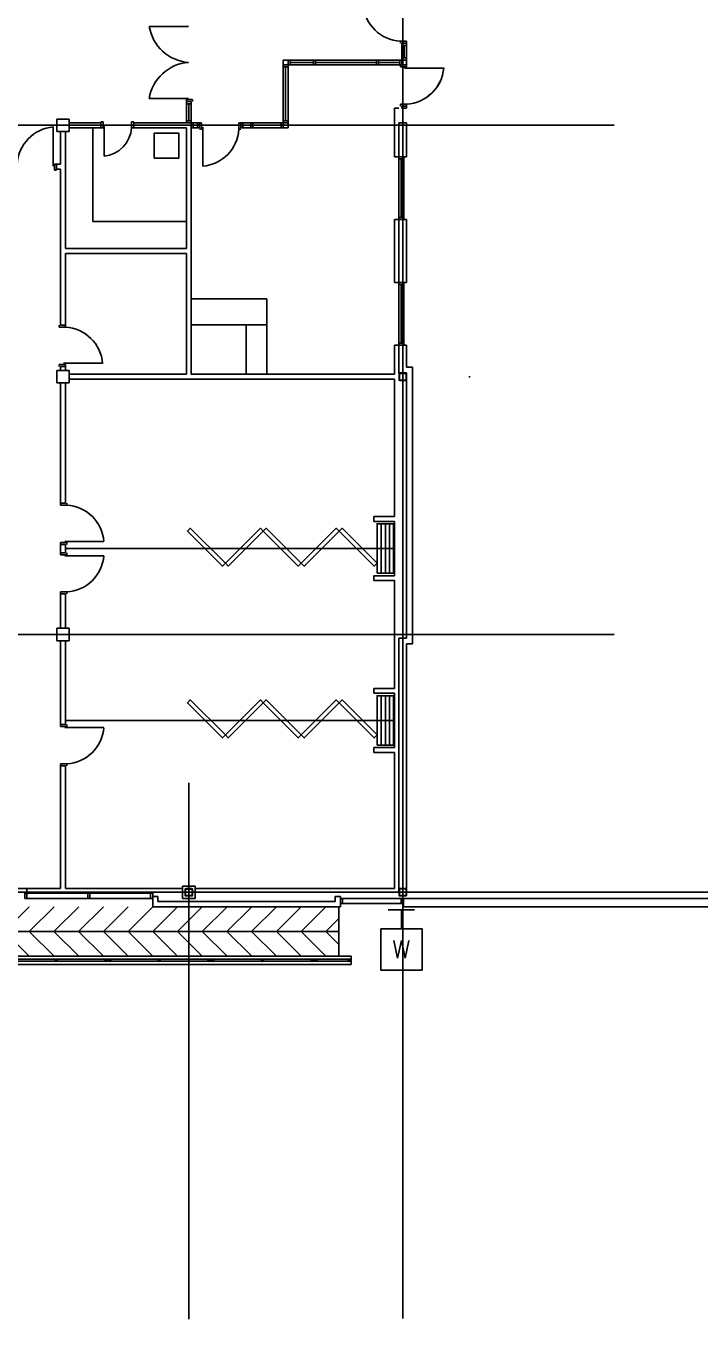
# Model space of a CAD drawing. Header units: millimetres. Extents: x 626570 to 643256, y 6233 to 11343.
# Drawn here: x 627600 to 628243, y 6627 to 7862 of the extents above; entities that cross this region are included whole.
import ezdxf
from ezdxf.enums import TextEntityAlignment as Align

# ---------------------------------------------------------------- set-up
doc = ezdxf.new("R2010")
doc.units = ezdxf.units.MM
doc.header["$LTSCALE"] = 4000
doc.header["$MEASUREMENT"] = 0
doc.linetypes.add('DASHDOT', pattern=[1, 0.5, -0.25, 0, -0.25])
doc.layers.get('0').update_dxf_attribs({"linetype": 'CONTINUOUS'})
for name, color, linetype in [('2012-201_DOOR', 4, 'CONTINUOUS'), ('2012-201_FIXTURES', 4, 'CONTINUOUS'), ('2012-201_FRAME', 4, 'CONTINUOUS'), ('2012-201_MILLWORK', 4, 'CONTINUOUS'), ('2012-201_TEXT-YELLOW', 4, 'CONTINUOUS'), ('2012-201_WALL-CONCRETE', 7, 'CONTINUOUS'), ('2012-201_WALL-FLEXWALL', 7, 'CONTINUOUS'), ('DOOR', 4, 'CONTINUOUS'), ('DOOR-THRESHOLD-42', 4, 'CONTINUOUS'), ('DOOR-THRESHOLD-SWING', 4, 'CONTINUOUS'), ('EL', 2, 'CONTINUOUS'), ('FRAME-THRESHOLD', 4, 'CONTINUOUS'), ('LTG', 6, 'CONTINUOUS'), ('MASTERFOUNDATION_1', 4, 'DASHDOT'), ('MASTERFOUNDATION_25', 7, 'CONTINUOUS'), ('WALL-GYPSUM-BOARD', 7, 'CONTINUOUS'), ('WALL-MOVABLE-PA46', 7, 'CONTINUOUS')]:
    doc.layers.add(name, color=color, linetype=linetype)
doc.layers.get('EL').off()
doc.styles.get("Standard").update_dxf_attribs({"font": 'simplex.shx'})

# ---------------------------------------------------------------- blocks, each defined once
blk = doc.blocks.new('WD')
for p, q in [((322, 0), (-322, 0)), ((0, -465), (0, 0))]:
    blk.add_line(p, q)
blk.add_lwpolyline([(-500, -465), (-500, -1465), (500, -1465), (500, -465)], close=True)
blk.add_text('W', height=430).set_placement((0, -965), align=Align.MIDDLE)
blk = doc.blocks.new('DOOR-1000')
at = {"layer": 'DOOR'}
for p, q in [((266, 1149), (216, 1149)), ((266, 999), (216, 999)), ((266, 1149), (266, 999)), ((1141, 1049), (1141, 99)), ((1166, 1149), (1216, 1149)), ((1166, 1149), (1166, 999)), ((1166, 999), (1216, 999))]:
    blk.add_line(p, q, dxfattribs=at)
at = {"layer": 'DOOR-THRESHOLD-SWING'}
blk.add_arc((1221, 1053), 957, 183.1981, 265.1881, dxfattribs=at)

msp = doc.modelspace()

# ---------------------------------------------------------------- linework, layer by layer
at = {"layer": '2012-201_DOOR', "linetype": 'Continuous'}
for p, q in [((627755.4, 7861.1), (627718, 7861.1)), ((627963.5, 7846.9), (627957.6, 7846.9)), ((627957.6, 7846.9), (627957.6, 7844.9)), ((627963.5, 7846.9), (627963.5, 7844.9)), ((627957.6, 7822.3), (627957.6, 7824.3)), ((627957.6, 7822.3), (627963.5, 7822.3)), ((627961.5, 7821.3), (627998.9, 7821.3)), ((627963.5, 7822.3), (627963.5, 7824.3)), ((627755.4, 7792.2), (627718, 7792.2)), ((627759.3, 7791.2), (627753.4, 7791.2)), ((627753.4, 7791.2), (627753.4, 7789.2)), ((627759.3, 7791.2), (627759.3, 7789.2)), ((627957.6, 7786.9), (627957.6, 7784.9)), ((627957.6, 7786.9), (627963.5, 7786.9)), ((627963.5, 7786.9), (627963.5, 7784.9)), ((627674.2, 7769.9), (627672, 7769.9)), ((627674.2, 7769.9), (627674.2, 7764.3)), ((627675, 7766.5), (627675, 7737.3)), ((627701.2, 7769.9), (627701.2, 7764.3)), ((627701.2, 7769.9), (627703.4, 7769.9)), ((627768, 7768.9), (627766.1, 7768.9)), ((627768, 7768.9), (627768, 7763)), ((627803.5, 7768.9), (627805.4, 7768.9)), ((627803.5, 7768.9), (627803.5, 7763)), ((627626.5, 7727.6), (627626.5, 7765)), ((627674.2, 7764.3), (627672, 7764.3)), ((627701.2, 7764.3), (627703.4, 7764.3)), ((627768, 7763), (627766.1, 7763)), ((627769, 7765), (627769, 7727.6)), ((627803.5, 7763), (627805.4, 7763)), ((627627.5, 7723.7), (627627.5, 7729.6)), ((627627.5, 7729.6), (627629.5, 7729.6)), ((627627.5, 7723.7), (627629.5, 7723.7)), ((627632.2, 7573.9), (627632.2, 7575.8)), ((627632.2, 7573.9), (627638.1, 7573.9)), ((627638.1, 7573.9), (627638.1, 7575.8)), ((627632.2, 7538.4), (627632.2, 7536.5)), ((627632.2, 7538.4), (627638.1, 7538.4)), ((627636.1, 7539.4), (627673.5, 7539.4)), ((627638.1, 7538.4), (627638.1, 7536.5)), ((627633.4, 7403.9), (627633.4, 7405.8)), ((627633.4, 7403.9), (627639.3, 7403.9)), ((627639.3, 7403.9), (627639.3, 7405.8)), ((627633.4, 7368.4), (627633.4, 7366.5)), ((627633.4, 7368.4), (627639.3, 7368.4)), ((627637.4, 7369.4), (627674.8, 7369.4)), ((627639.3, 7368.4), (627639.3, 7366.5)), ((627633.4, 7356.6), (627633.4, 7358.6)), ((627633.4, 7356.6), (627639.3, 7356.6)), ((627637.4, 7355.6), (627674.8, 7355.6)), ((627639.3, 7356.6), (627639.3, 7358.6)), ((627633.4, 7321.2), (627633.4, 7319.2)), ((627633.4, 7321.2), (627639.3, 7321.2)), ((627639.3, 7321.2), (627639.3, 7319.2)), ((627633.4, 7192.6), (627633.4, 7194.5)), ((627633.4, 7192.6), (627639.3, 7192.6)), ((627637.4, 7191.6), (627674.8, 7191.6)), ((627639.3, 7192.6), (627639.3, 7194.5)), ((627633.4, 7157.1), (627633.4, 7155.2)), ((627633.4, 7157.1), (627639.3, 7157.1)), ((627639.3, 7157.1), (627639.3, 7155.2))]:
    msp.add_line(p, q, dxfattribs=at)
at = {"layer": '2012-201_FIXTURES', "linetype": 'Continuous'}
for p, q in [((627722.8, 7735.4), (627722.8, 7759)), ((627746.4, 7759), (627722.8, 7759)), ((627746.4, 7735.4), (627746.4, 7759)), ((627722.8, 7735.4), (627746.4, 7735.4)), ((627721.3, 7030.5), (627726.2, 7030.5)), ((627721.3, 7030.5), (627721.3, 7020.6)), ((627726.2, 7030.5), (627726.2, 7025.5)), ((627726.2, 7025.5), (627895.4, 7025.5)), ((627755.8, 7025.5), (627755.8, 7020.6)), ((627900.4, 7030.5), (627895.4, 7030.5)), ((627895.4, 7030.5), (627895.4, 7025.5)), ((627900.4, 7030.5), (627900.4, 7020.6)), ((627721.3, 7020.6), (627900.4, 7020.6))]:
    msp.add_line(p, q, dxfattribs=at)
at = {"layer": '2012-201_FRAME', "linetype": 'Continuous'}
for p, q in [((627958.9, 7844.9), (627958.9, 7842.9)), ((627963.5, 7844.9), (627958.9, 7844.9)), ((627963.5, 7842.9), (627958.9, 7842.9)), ((627961.2, 7842.9), (627961.2, 7830.9)), ((627963.5, 7844.9), (627963.5, 7842.9)), ((627850.4, 7828.9), (627845.8, 7828.9)), ((627845.8, 7824.3), (627845.8, 7828.9)), ((627850.4, 7828.9), (627852.4, 7828.9)), ((627850.4, 7828.9), (627850.4, 7824.3)), ((627852.4, 7828.9), (627852.4, 7824.3)), ((627874.8, 7828.9), (627874.8, 7824.3)), ((627874.8, 7828.9), (627876.7, 7828.9)), ((627876.7, 7828.9), (627876.7, 7824.3)), ((627934.8, 7828.9), (627934.8, 7824.3)), ((627934.8, 7828.9), (627936.7, 7828.9)), ((627936.7, 7828.9), (627936.7, 7824.3)), ((627956.9, 7828.9), (627956.9, 7824.3)), ((627956.9, 7828.9), (627958.9, 7828.9)), ((627963.5, 7830.9), (627958.9, 7830.9)), ((627958.9, 7830.9), (627958.9, 7828.9)), ((627963.5, 7828.9), (627958.9, 7828.9)), ((627958.9, 7828.9), (627958.9, 7824.3)), ((627963.5, 7830.9), (627963.5, 7828.9)), ((627963.5, 7828.9), (627963.5, 7824.3)), ((627850.4, 7824.3), (627845.8, 7824.3)), ((627845.8, 7824.3), (627845.8, 7822.3)), ((627850.4, 7822.3), (627845.8, 7822.3)), ((627848.1, 7822.3), (627848.1, 7770.9)), ((627850.4, 7824.3), (627850.4, 7822.3)), ((627850.4, 7824.3), (627852.4, 7824.3)), ((627852.4, 7826.6), (627874.8, 7826.6)), ((627874.8, 7824.3), (627876.7, 7824.3)), ((627876.7, 7826.6), (627934.8, 7826.6)), ((627934.8, 7824.3), (627936.7, 7824.3)), ((627936.7, 7826.6), (627956.9, 7826.6)), ((627956.9, 7824.3), (627958.9, 7824.3)), ((627963.5, 7824.3), (627958.9, 7824.3)), ((627753.4, 7789.2), (627758.1, 7789.2)), ((627753.4, 7787.2), (627753.4, 7789.2)), ((627753.4, 7787.2), (627758.1, 7787.2)), ((627755.8, 7770.9), (627755.8, 7787.2)), ((627758.1, 7787.2), (627758.1, 7789.2)), ((627958.9, 7784.9), (627958.9, 7783)), ((627958.9, 7784.9), (627963.5, 7784.9)), ((627958.9, 7783), (627963.5, 7783)), ((627963.5, 7784.9), (627963.5, 7783)), ((627753.4, 7768.9), (627753.4, 7770.9)), ((627753.4, 7770.9), (627758.1, 7770.9)), ((627753.4, 7768.9), (627758.1, 7768.9)), ((627758.1, 7768.9), (627758.1, 7770.9)), ((627758.1, 7768.9), (627760, 7768.9)), ((627758.1, 7768.9), (627758.1, 7764.3)), ((627760, 7768.9), (627760, 7764.3)), ((627760, 7766.6), (627764.1, 7766.6)), ((627764.1, 7768.9), (627764.1, 7764.3)), ((627764.1, 7768.9), (627766.1, 7768.9)), ((627766.1, 7768.9), (627766.1, 7764.3)), ((627805.4, 7768.9), (627807.4, 7768.9)), ((627805.4, 7768.9), (627805.4, 7764.3)), ((627807.4, 7768.9), (627807.4, 7764.3)), ((627807.4, 7766.6), (627814.8, 7766.6)), ((627814.8, 7768.9), (627814.8, 7764.3)), ((627814.8, 7768.9), (627816.7, 7768.9)), ((627816.7, 7768.9), (627816.7, 7764.3)), ((627816.7, 7766.6), (627843.8, 7766.6)), ((627843.8, 7768.9), (627843.8, 7764.3)), ((627843.8, 7768.9), (627845.8, 7768.9)), ((627850.4, 7770.9), (627845.8, 7770.9)), ((627845.8, 7770.9), (627845.8, 7768.9)), ((627850.4, 7768.9), (627845.8, 7768.9)), ((627845.8, 7768.9), (627845.8, 7764.3)), ((627850.4, 7770.9), (627850.4, 7768.9)), ((627850.4, 7768.9), (627850.4, 7764.3)), ((627758.1, 7764.3), (627760, 7764.3)), ((627764.1, 7764.3), (627766.1, 7764.3)), ((627805.4, 7764.3), (627807.4, 7764.3)), ((627814.8, 7764.3), (627816.7, 7764.3)), ((627843.8, 7764.3), (627845.8, 7764.3)), ((627845.8, 7764.3), (627850.4, 7764.3)), ((627956, 7736.6), (627956, 7734.6)), ((627960.7, 7734.6), (627956, 7734.6)), ((627958.4, 7734.6), (627958.4, 7678.6)), ((627960.7, 7736.6), (627960.7, 7734.6)), ((627956, 7678.6), (627956, 7676.6)), ((627960.7, 7678.6), (627956, 7678.6)), ((627960.7, 7678.6), (627960.7, 7676.6)), ((627956, 7614.6), (627956, 7616.6)), ((627960.7, 7614.6), (627956, 7614.6)), ((627958.4, 7558.6), (627958.4, 7614.6)), ((627960.7, 7614.6), (627960.7, 7616.6)), ((627960.7, 7558.6), (627956, 7558.6)), ((627956, 7556.6), (627956, 7558.6)), ((627960.7, 7556.6), (627960.7, 7558.6))]:
    msp.add_line(p, q, dxfattribs=at)
at = {"layer": '2012-201_FRAME', "linetype": 'Continuous', "flags": 128}
for points in [[(627599.4, 7033.4), (627601.3, 7033.4), (627601.3, 7028.5), (627599.4, 7028.5), (627599.4, 7033.4)], [(627659.4, 7033.4), (627661.3, 7033.4), (627661.3, 7028.5), (627659.4, 7028.5), (627659.4, 7033.4)], [(627721.3, 7033.4), (627719.3, 7033.4), (627719.3, 7028.5), (627721.3, 7028.5), (627721.3, 7033.4)], [(627900.4, 7028.5), (627902.3, 7028.5), (627902.3, 7023.6), (627900.4, 7023.6), (627900.4, 7028.5)], [(627960.4, 7028.5), (627958.4, 7028.5), (627958.4, 7023.6), (627960.4, 7023.6), (627960.4, 7028.5)]]:
    msp.add_lwpolyline(points, close=True, dxfattribs=at)
at = {"layer": '2012-201_MILLWORK', "linetype": 'Continuous'}
for p, q in [((627664.1, 7674.9), (627664.1, 7764.3)), ((627664.1, 7674.9), (627753.4, 7674.9)), ((627758.1, 7601), (627830.1, 7601)), ((627830.1, 7601), (627830.1, 7528.9)), ((627758.1, 7576.2), (627830.1, 7576.2)), ((627810.4, 7576.2), (627810.4, 7528.9)), ((627537.6, 7037.9), (627601.3, 7037.9))]:
    msp.add_line(p, q, dxfattribs=at)
at = {"layer": '2012-201_TEXT-YELLOW', "linetype": 'Continuous'}
for p, q in [((627580, 6997), (627603.6, 7020.6)), ((627603.6, 6997), (627627.2, 7020.6)), ((627627.1, 6997), (627650.8, 7020.6)), ((627650.7, 6997), (627674.3, 7020.6)), ((627674.3, 6997), (627697.9, 7020.6)), ((627697.9, 6997), (627721.5, 7020.6)), ((627721.4, 6997), (627745, 7020.6)), ((627745, 6997), (627768.6, 7020.6)), ((627768.6, 6997), (627792.2, 7020.6)), ((627792.1, 6997), (627815.8, 7020.6)), ((627815.7, 6997), (627839.3, 7020.6)), ((627839.3, 6997), (627862.9, 7020.6)), ((627862.8, 6997), (627886.5, 7020.6)), ((627898.9, 6973.4), (627898.9, 7020.6)), ((627886.4, 6997), (627898.9, 7009.5)), ((627898.9, 6997), (627580, 6997)), ((627580, 6997), (627603.6, 6973.4)), ((627603.6, 6997), (627627.2, 6973.4)), ((627627.1, 6997), (627650.8, 6973.4)), ((627650.7, 6997), (627674.3, 6973.4)), ((627674.3, 6997), (627697.9, 6973.4)), ((627697.9, 6997), (627721.5, 6973.4)), ((627721.4, 6997), (627745, 6973.4)), ((627745, 6997), (627768.6, 6973.4)), ((627768.6, 6997), (627792.2, 6973.4)), ((627792.1, 6997), (627815.8, 6973.4)), ((627815.7, 6997), (627839.3, 6973.4)), ((627839.3, 6997), (627862.9, 6973.4)), ((627862.8, 6997), (627886.5, 6973.4)), ((627886.4, 6997), (627898.9, 6984.5))]:
    msp.add_line(p, q, dxfattribs=at)
at = {"layer": '2012-201_WALL-CONCRETE', "linetype": 'Continuous'}
for p, q in [((627956, 7736.6), (627956, 7768.9)), ((627956, 7768.9), (627963.5, 7768.9)), ((627963.5, 7736.6), (627963.5, 7768.9)), ((627963.5, 7736.6), (627956, 7736.6)), ((627956, 7616.6), (627956, 7676.6)), ((627963.5, 7676.6), (627956, 7676.6)), ((627963.5, 7616.6), (627963.5, 7676.6)), ((627963.5, 7616.6), (627956, 7616.6)), ((627956, 7530.2), (627956, 7556.6)), ((627963.5, 7556.6), (627956, 7556.6)), ((627963.5, 7535.7), (627963.5, 7556.6)), ((627963.5, 7535.7), (627969, 7535.7)), ((627969, 7535.7), (627969, 7271.5)), ((627956, 7530.2), (627963.5, 7530.2)), ((627963.5, 7530.2), (627963.5, 7277)), ((627956, 7034.4), (627956, 7277)), ((627956, 7277), (627963.5, 7277)), ((627963.5, 7036), (627963.5, 7271.5)), ((627963.5, 7271.5), (627969, 7271.5)), ((627910.7, 6973.4), (627082, 6973.4)), ((627910.7, 6965.5), (627082, 6965.5)), ((627910.7, 6965.5), (627910.7, 6973.4))]:
    msp.add_line(p, q, dxfattribs=at)
at = {"layer": '2012-201_WALL-FLEXWALL', "linetype": 'Continuous'}
for p, q in [((629308.7, 7028.5), (627960.4, 7028.5)), ((627960.4, 7020.6), (627960.4, 7028.5)), ((629308.7, 7020.6), (627960.4, 7020.6))]:
    msp.add_line(p, q, dxfattribs=at)
at = {"layer": 'DOOR-THRESHOLD-42', "linetype": 'Continuous'}
for centre, radius, start, end in [((627959.7, 7884.5), 37.7, 184.812, 266.802), ((627758.4, 7867.3), 40.8, 188.844, 265.847), ((627758.3, 7785.9), 40.8, 94.129, 171.149), ((627961.4, 7824.5), 37.7, 273.198, 355.188), ((627629.7, 7727.5), 37.7, 94.812, 176.802), ((627672.3, 7766.1), 28.9, 275.195, 356.465), ((627765.9, 7765.1), 37.7, 274.812, 356.802), ((627636, 7536.2), 37.7, 4.812, 86.802), ((627637.2, 7366.3), 37.7, 4.812, 86.802), ((627637.2, 7358.8), 37.7, 273.198, 355.188), ((627637.2, 7194.7), 37.7, 273.198, 355.188)]:
    msp.add_arc(centre, radius, start, end, dxfattribs=at)
at = {"layer": 'FRAME-THRESHOLD', "linetype": 'Continuous'}
for p, q in [((627958.9, 7830.9), (627958.9, 7842.9)), ((627963.5, 7830.9), (627963.5, 7842.9)), ((627874.8, 7828.9), (627852.4, 7828.9)), ((627934.8, 7828.9), (627876.7, 7828.9)), ((627956.9, 7828.9), (627936.7, 7828.9)), ((627845.8, 7770.9), (627845.8, 7822.3)), ((627850.4, 7770.9), (627850.4, 7822.3)), ((627874.8, 7824.3), (627852.4, 7824.3)), ((627934.8, 7824.3), (627876.7, 7824.3)), ((627956.9, 7824.3), (627936.7, 7824.3)), ((627753.4, 7787.2), (627753.4, 7770.9)), ((627758.1, 7787.2), (627758.1, 7770.9)), ((627764.1, 7768.9), (627760, 7768.9)), ((627814.8, 7768.9), (627807.4, 7768.9)), ((627843.8, 7768.9), (627816.7, 7768.9)), ((627764.1, 7764.3), (627760, 7764.3)), ((627814.8, 7764.3), (627807.4, 7764.3)), ((627843.8, 7764.3), (627816.7, 7764.3)), ((627956, 7678.6), (627956, 7734.6)), ((627960.7, 7678.6), (627960.7, 7734.6)), ((627956, 7614.6), (627956, 7558.6)), ((627960.7, 7614.6), (627960.7, 7558.6)), ((627601.3, 7033.4), (627659.4, 7033.4)), ((627601.3, 7028.5), (627659.4, 7028.5)), ((627661.3, 7033.4), (627719.4, 7033.4)), ((627661.3, 7028.5), (627719.4, 7028.5)), ((627902.3, 7028.5), (627958.4, 7028.5)), ((627902.3, 7023.6), (627958.4, 7023.6))]:
    msp.add_line(p, q, dxfattribs=at)
at = {"layer": 'MASTERFOUNDATION_1', "linetype": 'DASHDOT'}
for p, q in [((627959.8, 6627.5), (627959.8, 11123.2)), ((628161.5, 7766.6), (626795.2, 7766.6)), ((643023.9, 7526.6), (626795.2, 7526.6)), ((643023.9, 7526.6), (626795.2, 7526.6)), ((628161.5, 7280.5), (626795.2, 7280.5)), ((627755.8, 6626.9), (627755.8, 7138.9)), ((626794.1, 7034.4), (643036.1, 7034.4))]:
    msp.add_line(p, q, dxfattribs=at)
at = {"layer": 'MASTERFOUNDATION_25', "linetype": 'Continuous', "flags": 128}
for points in [[(627956.9, 7530.1), (627962.6, 7530.1), (627962.7, 7530.1), (627962.7, 7530.1), (627962.7, 7530.1), (627962.7, 7530.1), (627962.8, 7530.1), (627962.8, 7530.1), (627962.8, 7530.1), (627962.8, 7530.1), (627962.8, 7530.1), (627962.9, 7530.1), (627962.9, 7530.1), (627962.9, 7530.1), (627962.9, 7530), (627962.9, 7530), (627963, 7530), (627963, 7530), (627963, 7530), (627963, 7530), (627963, 7530), (627963, 7530), (627963.1, 7529.9), (627963.1, 7529.9), (627963.1, 7529.9), (627963.1, 7529.9), (627963.1, 7529.9), (627963.1, 7529.9), (627963.1, 7529.9), (627963.2, 7529.8), (627963.2, 7529.8), (627963.2, 7529.8), (627963.2, 7529.8), (627963.2, 7529.8), (627963.2, 7529.7), (627963.2, 7529.7), (627963.2, 7529.7), (627963.2, 7529.7), (627963.2, 7529.7), (627963.2, 7529.6), (627963.3, 7529.6), (627963.3, 7529.6), (627963.3, 7529.6), (627963.3, 7529.6), (627963.3, 7529.5), (627963.3, 7529.5), (627963.3, 7529.5), (627963.3, 7523.7), (627963.3, 7523.7), (627963.3, 7523.7), (627963.3, 7523.7), (627963.3, 7523.6), (627963.3, 7523.6), (627963.3, 7523.6), (627963.2, 7523.6), (627963.2, 7523.6), (627963.2, 7523.5), (627963.2, 7523.5), (627963.2, 7523.5), (627963.2, 7523.5), (627963.2, 7523.5), (627963.2, 7523.4), (627963.2, 7523.4), (627963.2, 7523.4), (627963.2, 7523.4), (627963.1, 7523.4), (627963.1, 7523.3), (627963.1, 7523.3), (627963.1, 7523.3), (627963.1, 7523.3), (627963.1, 7523.3), (627963.1, 7523.3), (627963, 7523.3), (627963, 7523.2), (627963, 7523.2), (627963, 7523.2), (627963, 7523.2), (627963, 7523.2), (627962.9, 7523.2), (627962.9, 7523.2), (627962.9, 7523.2), (627962.9, 7523.2), (627962.9, 7523.1), (627962.8, 7523.1), (627962.8, 7523.1), (627962.8, 7523.1), (627962.8, 7523.1), (627962.8, 7523.1), (627962.7, 7523.1), (627962.7, 7523.1), (627962.7, 7523.1), (627962.7, 7523.1), (627962.6, 7523.1), (627956.9, 7523.1), (627956.9, 7523.1), (627956.8, 7523.1), (627956.8, 7523.1), (627956.8, 7523.1), (627956.8, 7523.1), (627956.8, 7523.1), (627956.7, 7523.1), (627956.7, 7523.1), (627956.7, 7523.1), (627956.7, 7523.1), (627956.7, 7523.2), (627956.6, 7523.2), (627956.6, 7523.2), (627956.6, 7523.2), (627956.6, 7523.2), (627956.6, 7523.2), (627956.5, 7523.2), (627956.5, 7523.2), (627956.5, 7523.2), (627956.5, 7523.3), (627956.5, 7523.3), (627956.5, 7523.3), (627956.4, 7523.3), (627956.4, 7523.3), (627956.4, 7523.3), (627956.4, 7523.3), (627956.4, 7523.4), (627956.4, 7523.4), (627956.4, 7523.4), (627956.4, 7523.4), (627956.3, 7523.4), (627956.3, 7523.5), (627956.3, 7523.5), (627956.3, 7523.5), (627956.3, 7523.5), (627956.3, 7523.5), (627956.3, 7523.6), (627956.3, 7523.6), (627956.3, 7523.6), (627956.3, 7523.6), (627956.3, 7523.6), (627956.3, 7523.7), (627956.3, 7523.7), (627956.3, 7523.7), (627956.3, 7523.7), (627956.3, 7529.5), (627956.3, 7529.5), (627956.3, 7529.5), (627956.3, 7529.6), (627956.3, 7529.6), (627956.3, 7529.6), (627956.3, 7529.6), (627956.3, 7529.6), (627956.3, 7529.7), (627956.3, 7529.7), (627956.3, 7529.7), (627956.3, 7529.7), (627956.3, 7529.7), (627956.3, 7529.8), (627956.3, 7529.8), (627956.4, 7529.8), (627956.4, 7529.8), (627956.4, 7529.8), (627956.4, 7529.9), (627956.4, 7529.9), (627956.4, 7529.9), (627956.4, 7529.9), (627956.4, 7529.9), (627956.5, 7529.9), (627956.5, 7529.9), (627956.5, 7530), (627956.5, 7530), (627956.5, 7530), (627956.5, 7530), (627956.6, 7530), (627956.6, 7530), (627956.6, 7530), (627956.6, 7530), (627956.6, 7530.1), (627956.7, 7530.1), (627956.7, 7530.1), (627956.7, 7530.1), (627956.7, 7530.1), (627956.7, 7530.1), (627956.8, 7530.1), (627956.8, 7530.1), (627956.8, 7530.1), (627956.8, 7530.1), (627956.8, 7530.1), (627956.9, 7530.1), (627956.9, 7530.1)], [(627956.9, 7529.8), (627962.6, 7529.8), (627962.7, 7529.8), (627962.7, 7529.8), (627962.7, 7529.8), (627962.7, 7529.8), (627962.7, 7529.8), (627962.7, 7529.8), (627962.7, 7529.8), (627962.7, 7529.8), (627962.7, 7529.8), (627962.8, 7529.8), (627962.8, 7529.8), (627962.8, 7529.8), (627962.8, 7529.8), (627962.8, 7529.8), (627962.8, 7529.8), (627962.8, 7529.7), (627962.8, 7529.7), (627962.8, 7529.7), (627962.8, 7529.7), (627962.8, 7529.7), (627962.9, 7529.7), (627962.9, 7529.7), (627962.9, 7529.7), (627962.9, 7529.7), (627962.9, 7529.7), (627962.9, 7529.7), (627962.9, 7529.7), (627962.9, 7529.7), (627962.9, 7529.7), (627962.9, 7529.6), (627962.9, 7529.6), (627962.9, 7529.6), (627962.9, 7529.6), (627962.9, 7529.6), (627962.9, 7529.6), (627962.9, 7529.6), (627962.9, 7529.6), (627962.9, 7529.6), (627962.9, 7529.6), (627963, 7529.5), (627963, 7529.5), (627963, 7529.5), (627963, 7529.5), (627963, 7529.5), (627963, 7529.5), (627963, 7523.7), (627963, 7523.7), (627963, 7523.7), (627963, 7523.7), (627963, 7523.7), (627963, 7523.7), (627962.9, 7523.7), (627962.9, 7523.7), (627962.9, 7523.6), (627962.9, 7523.6), (627962.9, 7523.6), (627962.9, 7523.6), (627962.9, 7523.6), (627962.9, 7523.6), (627962.9, 7523.6), (627962.9, 7523.6), (627962.9, 7523.6), (627962.9, 7523.6), (627962.9, 7523.5), (627962.9, 7523.5), (627962.9, 7523.5), (627962.9, 7523.5), (627962.9, 7523.5), (627962.9, 7523.5), (627962.9, 7523.5), (627962.8, 7523.5), (627962.8, 7523.5), (627962.8, 7523.5), (627962.8, 7523.5), (627962.8, 7523.5), (627962.8, 7523.5), (627962.8, 7523.5), (627962.8, 7523.5), (627962.8, 7523.4), (627962.8, 7523.4), (627962.8, 7523.4), (627962.7, 7523.4), (627962.7, 7523.4), (627962.7, 7523.4), (627962.7, 7523.4), (627962.7, 7523.4), (627962.7, 7523.4), (627962.7, 7523.4), (627962.7, 7523.4), (627962.7, 7523.4), (627962.6, 7523.4), (627956.9, 7523.4), (627956.9, 7523.4), (627956.9, 7523.4), (627956.9, 7523.4), (627956.8, 7523.4), (627956.8, 7523.4), (627956.8, 7523.4), (627956.8, 7523.4), (627956.8, 7523.4), (627956.8, 7523.4), (627956.8, 7523.4), (627956.8, 7523.4), (627956.8, 7523.4), (627956.8, 7523.5), (627956.7, 7523.5), (627956.7, 7523.5), (627956.7, 7523.5), (627956.7, 7523.5), (627956.7, 7523.5), (627956.7, 7523.5), (627956.7, 7523.5), (627956.7, 7523.5), (627956.7, 7523.5), (627956.7, 7523.5), (627956.7, 7523.5), (627956.7, 7523.5), (627956.6, 7523.5), (627956.6, 7523.5), (627956.6, 7523.6), (627956.6, 7523.6), (627956.6, 7523.6), (627956.6, 7523.6), (627956.6, 7523.6), (627956.6, 7523.6), (627956.6, 7523.6), (627956.6, 7523.6), (627956.6, 7523.6), (627956.6, 7523.6), (627956.6, 7523.7), (627956.6, 7523.7), (627956.6, 7523.7), (627956.6, 7523.7), (627956.6, 7523.7), (627956.6, 7523.7), (627956.6, 7523.7), (627956.6, 7523.7), (627956.6, 7529.5), (627956.6, 7529.5), (627956.6, 7529.5), (627956.6, 7529.5), (627956.6, 7529.5), (627956.6, 7529.5), (627956.6, 7529.6), (627956.6, 7529.6), (627956.6, 7529.6), (627956.6, 7529.6), (627956.6, 7529.6), (627956.6, 7529.6), (627956.6, 7529.6), (627956.6, 7529.6), (627956.6, 7529.6), (627956.6, 7529.6), (627956.6, 7529.7), (627956.6, 7529.7), (627956.6, 7529.7), (627956.6, 7529.7), (627956.7, 7529.7), (627956.7, 7529.7), (627956.7, 7529.7), (627956.7, 7529.7), (627956.7, 7529.7), (627956.7, 7529.7), (627956.7, 7529.7), (627956.7, 7529.7), (627956.7, 7529.7), (627956.7, 7529.7), (627956.7, 7529.8), (627956.7, 7529.8), (627956.8, 7529.8), (627956.8, 7529.8), (627956.8, 7529.8), (627956.8, 7529.8), (627956.8, 7529.8), (627956.8, 7529.8), (627956.8, 7529.8), (627956.8, 7529.8), (627956.8, 7529.8), (627956.8, 7529.8), (627956.9, 7529.8), (627956.9, 7529.8), (627956.9, 7529.8), (627956.9, 7529.8)], [(627752.9, 7037.9), (627758.6, 7037.9), (627758.7, 7037.9), (627758.7, 7037.9), (627758.7, 7037.9), (627758.7, 7037.9), (627758.7, 7037.9), (627758.8, 7037.8), (627758.8, 7037.8), (627758.8, 7037.8), (627758.8, 7037.8), (627758.8, 7037.8), (627758.9, 7037.8), (627758.9, 7037.8), (627758.9, 7037.8), (627758.9, 7037.8), (627758.9, 7037.8), (627759, 7037.8), (627759, 7037.8), (627759, 7037.7), (627759, 7037.7), (627759, 7037.7), (627759, 7037.7), (627759.1, 7037.7), (627759.1, 7037.7), (627759.1, 7037.7), (627759.1, 7037.6), (627759.1, 7037.6), (627759.1, 7037.6), (627759.1, 7037.6), (627759.2, 7037.6), (627759.2, 7037.6), (627759.2, 7037.5), (627759.2, 7037.5), (627759.2, 7037.5), (627759.2, 7037.5), (627759.2, 7037.5), (627759.2, 7037.4), (627759.2, 7037.4), (627759.2, 7037.4), (627759.2, 7037.4), (627759.2, 7037.4), (627759.2, 7037.3), (627759.2, 7037.3), (627759.3, 7037.3), (627759.3, 7037.3), (627759.3, 7037.2), (627759.3, 7031.5), (627759.3, 7031.5), (627759.3, 7031.4), (627759.2, 7031.4), (627759.2, 7031.4), (627759.2, 7031.4), (627759.2, 7031.4), (627759.2, 7031.3), (627759.2, 7031.3), (627759.2, 7031.3), (627759.2, 7031.3), (627759.2, 7031.3), (627759.2, 7031.2), (627759.2, 7031.2), (627759.2, 7031.2), (627759.2, 7031.2), (627759.2, 7031.2), (627759.1, 7031.1), (627759.1, 7031.1), (627759.1, 7031.1), (627759.1, 7031.1), (627759.1, 7031.1), (627759.1, 7031.1), (627759.1, 7031), (627759, 7031), (627759, 7031), (627759, 7031), (627759, 7031), (627759, 7031), (627759, 7031), (627758.9, 7030.9), (627758.9, 7030.9), (627758.9, 7030.9), (627758.9, 7030.9), (627758.9, 7030.9), (627758.8, 7030.9), (627758.8, 7030.9), (627758.8, 7030.9), (627758.8, 7030.9), (627758.8, 7030.9), (627758.7, 7030.9), (627758.7, 7030.9), (627758.7, 7030.9), (627758.7, 7030.9), (627758.7, 7030.9), (627758.6, 7030.9), (627752.9, 7030.9), (627752.9, 7030.9), (627752.8, 7030.9), (627752.8, 7030.9), (627752.8, 7030.9), (627752.8, 7030.9), (627752.7, 7030.9), (627752.7, 7030.9), (627752.7, 7030.9), (627752.7, 7030.9), (627752.7, 7030.9), (627752.6, 7030.9), (627752.6, 7030.9), (627752.6, 7030.9), (627752.6, 7030.9), (627752.6, 7030.9), (627752.5, 7031), (627752.5, 7031), (627752.5, 7031), (627752.5, 7031), (627752.5, 7031), (627752.5, 7031), (627752.4, 7031), (627752.4, 7031.1), (627752.4, 7031.1), (627752.4, 7031.1), (627752.4, 7031.1), (627752.4, 7031.1), (627752.4, 7031.1), (627752.3, 7031.2), (627752.3, 7031.2), (627752.3, 7031.2), (627752.3, 7031.2), (627752.3, 7031.2), (627752.3, 7031.3), (627752.3, 7031.3), (627752.3, 7031.3), (627752.3, 7031.3), (627752.3, 7031.3), (627752.3, 7031.4), (627752.3, 7031.4), (627752.3, 7031.4), (627752.3, 7031.4), (627752.3, 7031.4), (627752.3, 7031.5), (627752.3, 7031.5), (627752.3, 7037.2), (627752.3, 7037.3), (627752.3, 7037.3), (627752.3, 7037.3), (627752.3, 7037.3), (627752.3, 7037.4), (627752.3, 7037.4), (627752.3, 7037.4), (627752.3, 7037.4), (627752.3, 7037.4), (627752.3, 7037.5), (627752.3, 7037.5), (627752.3, 7037.5), (627752.3, 7037.5), (627752.3, 7037.5), (627752.3, 7037.6), (627752.3, 7037.6), (627752.4, 7037.6), (627752.4, 7037.6), (627752.4, 7037.6), (627752.4, 7037.6), (627752.4, 7037.7), (627752.4, 7037.7), (627752.4, 7037.7), (627752.5, 7037.7), (627752.5, 7037.7), (627752.5, 7037.7), (627752.5, 7037.7), (627752.5, 7037.8), (627752.5, 7037.8), (627752.6, 7037.8), (627752.6, 7037.8), (627752.6, 7037.8), (627752.6, 7037.8), (627752.6, 7037.8), (627752.7, 7037.8), (627752.7, 7037.8), (627752.7, 7037.8), (627752.7, 7037.8), (627752.7, 7037.8), (627752.8, 7037.9), (627752.8, 7037.9), (627752.8, 7037.9), (627752.8, 7037.9), (627752.9, 7037.9), (627752.9, 7037.9)], [(627956.9, 7037.9), (627962.6, 7037.9), (627962.7, 7037.9), (627962.7, 7037.9), (627962.7, 7037.9), (627962.7, 7037.9), (627962.8, 7037.9), (627962.8, 7037.9), (627962.8, 7037.9), (627962.8, 7037.9), (627962.8, 7037.9), (627962.9, 7037.9), (627962.9, 7037.9), (627962.9, 7037.8), (627962.9, 7037.8), (627962.9, 7037.8), (627963, 7037.8), (627963, 7037.8), (627963, 7037.8), (627963, 7037.8), (627963, 7037.8), (627963, 7037.8), (627963.1, 7037.7), (627963.1, 7037.7), (627963.1, 7037.7), (627963.1, 7037.7), (627963.1, 7037.7), (627963.1, 7037.7), (627963.1, 7037.6), (627963.2, 7037.6), (627963.2, 7037.6), (627963.2, 7037.6), (627963.2, 7037.6), (627963.2, 7037.6), (627963.2, 7037.5), (627963.2, 7037.5), (627963.2, 7037.5), (627963.2, 7037.5), (627963.2, 7037.5), (627963.2, 7037.4), (627963.3, 7037.4), (627963.3, 7037.4), (627963.3, 7037.4), (627963.3, 7037.3), (627963.3, 7037.3), (627963.3, 7037.3), (627963.3, 7037.3), (627963.3, 7031.5), (627963.3, 7031.5), (627963.3, 7031.5), (627963.3, 7031.5), (627963.3, 7031.4), (627963.3, 7031.4), (627963.3, 7031.4), (627963.2, 7031.4), (627963.2, 7031.4), (627963.2, 7031.3), (627963.2, 7031.3), (627963.2, 7031.3), (627963.2, 7031.3), (627963.2, 7031.3), (627963.2, 7031.2), (627963.2, 7031.2), (627963.2, 7031.2), (627963.2, 7031.2), (627963.1, 7031.2), (627963.1, 7031.1), (627963.1, 7031.1), (627963.1, 7031.1), (627963.1, 7031.1), (627963.1, 7031.1), (627963.1, 7031.1), (627963, 7031), (627963, 7031), (627963, 7031), (627963, 7031), (627963, 7031), (627963, 7031), (627962.9, 7031), (627962.9, 7031), (627962.9, 7031), (627962.9, 7030.9), (627962.9, 7030.9), (627962.8, 7030.9), (627962.8, 7030.9), (627962.8, 7030.9), (627962.8, 7030.9), (627962.8, 7030.9), (627962.7, 7030.9), (627962.7, 7030.9), (627962.7, 7030.9), (627962.7, 7030.9), (627962.6, 7030.9), (627956.9, 7030.9), (627956.9, 7030.9), (627956.8, 7030.9), (627956.8, 7030.9), (627956.8, 7030.9), (627956.8, 7030.9), (627956.8, 7030.9), (627956.7, 7030.9), (627956.7, 7030.9), (627956.7, 7030.9), (627956.7, 7030.9), (627956.7, 7030.9), (627956.6, 7031), (627956.6, 7031), (627956.6, 7031), (627956.6, 7031), (627956.6, 7031), (627956.5, 7031), (627956.5, 7031), (627956.5, 7031), (627956.5, 7031), (627956.5, 7031.1), (627956.5, 7031.1), (627956.4, 7031.1), (627956.4, 7031.1), (627956.4, 7031.1), (627956.4, 7031.1), (627956.4, 7031.2), (627956.4, 7031.2), (627956.4, 7031.2), (627956.4, 7031.2), (627956.3, 7031.2), (627956.3, 7031.3), (627956.3, 7031.3), (627956.3, 7031.3), (627956.3, 7031.3), (627956.3, 7031.3), (627956.3, 7031.4), (627956.3, 7031.4), (627956.3, 7031.4), (627956.3, 7031.4), (627956.3, 7031.4), (627956.3, 7031.5), (627956.3, 7031.5), (627956.3, 7031.5), (627956.3, 7031.5), (627956.3, 7037.3), (627956.3, 7037.3), (627956.3, 7037.3), (627956.3, 7037.3), (627956.3, 7037.4), (627956.3, 7037.4), (627956.3, 7037.4), (627956.3, 7037.4), (627956.3, 7037.5), (627956.3, 7037.5), (627956.3, 7037.5), (627956.3, 7037.5), (627956.3, 7037.5), (627956.3, 7037.6), (627956.3, 7037.6), (627956.4, 7037.6), (627956.4, 7037.6), (627956.4, 7037.6), (627956.4, 7037.6), (627956.4, 7037.7), (627956.4, 7037.7), (627956.4, 7037.7), (627956.4, 7037.7), (627956.5, 7037.7), (627956.5, 7037.7), (627956.5, 7037.8), (627956.5, 7037.8), (627956.5, 7037.8), (627956.5, 7037.8), (627956.6, 7037.8), (627956.6, 7037.8), (627956.6, 7037.8), (627956.6, 7037.8), (627956.6, 7037.8), (627956.7, 7037.9), (627956.7, 7037.9), (627956.7, 7037.9), (627956.7, 7037.9), (627956.7, 7037.9), (627956.8, 7037.9), (627956.8, 7037.9), (627956.8, 7037.9), (627956.8, 7037.9), (627956.8, 7037.9), (627956.9, 7037.9), (627956.9, 7037.9)], [(627752.9, 7037.5), (627758.6, 7037.5), (627758.6, 7037.5), (627758.7, 7037.5), (627758.7, 7037.5), (627758.7, 7037.5), (627758.7, 7037.5), (627758.7, 7037.5), (627758.7, 7037.5), (627758.7, 7037.5), (627758.7, 7037.5), (627758.7, 7037.5), (627758.7, 7037.5), (627758.8, 7037.5), (627758.8, 7037.5), (627758.8, 7037.5), (627758.8, 7037.5), (627758.8, 7037.5), (627758.8, 7037.5), (627758.8, 7037.5), (627758.8, 7037.5), (627758.8, 7037.5), (627758.8, 7037.5), (627758.8, 7037.5), (627758.9, 7037.5), (627758.9, 7037.4), (627758.9, 7037.4), (627758.9, 7037.4), (627758.9, 7037.4), (627758.9, 7037.4), (627758.9, 7037.4), (627758.9, 7037.4), (627758.9, 7037.4), (627758.9, 7037.4), (627758.9, 7037.4), (627758.9, 7037.4), (627758.9, 7037.3), (627758.9, 7037.3), (627758.9, 7037.3), (627758.9, 7037.3), (627758.9, 7037.3), (627758.9, 7037.3), (627758.9, 7037.3), (627758.9, 7037.3), (627758.9, 7037.3), (627758.9, 7037.3), (627758.9, 7037.2), (627758.9, 7031.5), (627758.9, 7031.5), (627758.9, 7031.5), (627758.9, 7031.5), (627758.9, 7031.4), (627758.9, 7031.4), (627758.9, 7031.4), (627758.9, 7031.4), (627758.9, 7031.4), (627758.9, 7031.4), (627758.9, 7031.4), (627758.9, 7031.4), (627758.9, 7031.4), (627758.9, 7031.4), (627758.9, 7031.3), (627758.9, 7031.3), (627758.9, 7031.3), (627758.9, 7031.3), (627758.9, 7031.3), (627758.9, 7031.3), (627758.9, 7031.3), (627758.9, 7031.3), (627758.9, 7031.3), (627758.8, 7031.3), (627758.8, 7031.3), (627758.8, 7031.2), (627758.8, 7031.2), (627758.8, 7031.2), (627758.8, 7031.2), (627758.8, 7031.2), (627758.8, 7031.2), (627758.8, 7031.2), (627758.8, 7031.2), (627758.8, 7031.2), (627758.7, 7031.2), (627758.7, 7031.2), (627758.7, 7031.2), (627758.7, 7031.2), (627758.7, 7031.2), (627758.7, 7031.2), (627758.7, 7031.2), (627758.7, 7031.2), (627758.7, 7031.2), (627758.7, 7031.2), (627758.6, 7031.2), (627758.6, 7031.2), (627752.9, 7031.2), (627752.9, 7031.2), (627752.9, 7031.2), (627752.8, 7031.2), (627752.8, 7031.2), (627752.8, 7031.2), (627752.8, 7031.2), (627752.8, 7031.2), (627752.8, 7031.2), (627752.8, 7031.2), (627752.8, 7031.2), (627752.8, 7031.2), (627752.7, 7031.2), (627752.7, 7031.2), (627752.7, 7031.2), (627752.7, 7031.2), (627752.7, 7031.2), (627752.7, 7031.2), (627752.7, 7031.2), (627752.7, 7031.2), (627752.7, 7031.2), (627752.7, 7031.3), (627752.7, 7031.3), (627752.7, 7031.3), (627752.6, 7031.3), (627752.6, 7031.3), (627752.6, 7031.3), (627752.6, 7031.3), (627752.6, 7031.3), (627752.6, 7031.3), (627752.6, 7031.3), (627752.6, 7031.3), (627752.6, 7031.4), (627752.6, 7031.4), (627752.6, 7031.4), (627752.6, 7031.4), (627752.6, 7031.4), (627752.6, 7031.4), (627752.6, 7031.4), (627752.6, 7031.4), (627752.6, 7031.4), (627752.6, 7031.4), (627752.6, 7031.5), (627752.6, 7031.5), (627752.6, 7031.5), (627752.6, 7031.5), (627752.6, 7037.2), (627752.6, 7037.3), (627752.6, 7037.3), (627752.6, 7037.3), (627752.6, 7037.3), (627752.6, 7037.3), (627752.6, 7037.3), (627752.6, 7037.3), (627752.6, 7037.3), (627752.6, 7037.3), (627752.6, 7037.3), (627752.6, 7037.4), (627752.6, 7037.4), (627752.6, 7037.4), (627752.6, 7037.4), (627752.6, 7037.4), (627752.6, 7037.4), (627752.6, 7037.4), (627752.6, 7037.4), (627752.6, 7037.4), (627752.6, 7037.4), (627752.6, 7037.4), (627752.7, 7037.5), (627752.7, 7037.5), (627752.7, 7037.5), (627752.7, 7037.5), (627752.7, 7037.5), (627752.7, 7037.5), (627752.7, 7037.5), (627752.7, 7037.5), (627752.7, 7037.5), (627752.7, 7037.5), (627752.7, 7037.5), (627752.7, 7037.5), (627752.8, 7037.5), (627752.8, 7037.5), (627752.8, 7037.5), (627752.8, 7037.5), (627752.8, 7037.5), (627752.8, 7037.5), (627752.8, 7037.5), (627752.8, 7037.5), (627752.8, 7037.5), (627752.9, 7037.5), (627752.9, 7037.5), (627752.9, 7037.5)], [(627956.9, 7037.6), (627962.6, 7037.6), (627962.7, 7037.6), (627962.7, 7037.6), (627962.7, 7037.6), (627962.7, 7037.6), (627962.7, 7037.6), (627962.7, 7037.6), (627962.7, 7037.6), (627962.7, 7037.6), (627962.7, 7037.6), (627962.8, 7037.6), (627962.8, 7037.6), (627962.8, 7037.6), (627962.8, 7037.6), (627962.8, 7037.6), (627962.8, 7037.5), (627962.8, 7037.5), (627962.8, 7037.5), (627962.8, 7037.5), (627962.8, 7037.5), (627962.8, 7037.5), (627962.9, 7037.5), (627962.9, 7037.5), (627962.9, 7037.5), (627962.9, 7037.5), (627962.9, 7037.5), (627962.9, 7037.5), (627962.9, 7037.5), (627962.9, 7037.5), (627962.9, 7037.4), (627962.9, 7037.4), (627962.9, 7037.4), (627962.9, 7037.4), (627962.9, 7037.4), (627962.9, 7037.4), (627962.9, 7037.4), (627962.9, 7037.4), (627962.9, 7037.4), (627962.9, 7037.4), (627962.9, 7037.3), (627963, 7037.3), (627963, 7037.3), (627963, 7037.3), (627963, 7037.3), (627963, 7037.3), (627963, 7037.3), (627963, 7031.5), (627963, 7031.5), (627963, 7031.5), (627963, 7031.5), (627963, 7031.5), (627963, 7031.5), (627962.9, 7031.5), (627962.9, 7031.5), (627962.9, 7031.4), (627962.9, 7031.4), (627962.9, 7031.4), (627962.9, 7031.4), (627962.9, 7031.4), (627962.9, 7031.4), (627962.9, 7031.4), (627962.9, 7031.4), (627962.9, 7031.4), (627962.9, 7031.4), (627962.9, 7031.3), (627962.9, 7031.3), (627962.9, 7031.3), (627962.9, 7031.3), (627962.9, 7031.3), (627962.9, 7031.3), (627962.9, 7031.3), (627962.8, 7031.3), (627962.8, 7031.3), (627962.8, 7031.3), (627962.8, 7031.3), (627962.8, 7031.3), (627962.8, 7031.3), (627962.8, 7031.3), (627962.8, 7031.2), (627962.8, 7031.2), (627962.8, 7031.2), (627962.8, 7031.2), (627962.7, 7031.2), (627962.7, 7031.2), (627962.7, 7031.2), (627962.7, 7031.2), (627962.7, 7031.2), (627962.7, 7031.2), (627962.7, 7031.2), (627962.7, 7031.2), (627962.7, 7031.2), (627962.6, 7031.2), (627956.9, 7031.2), (627956.9, 7031.2), (627956.9, 7031.2), (627956.9, 7031.2), (627956.8, 7031.2), (627956.8, 7031.2), (627956.8, 7031.2), (627956.8, 7031.2), (627956.8, 7031.2), (627956.8, 7031.2), (627956.8, 7031.2), (627956.8, 7031.2), (627956.8, 7031.2), (627956.8, 7031.2), (627956.7, 7031.3), (627956.7, 7031.3), (627956.7, 7031.3), (627956.7, 7031.3), (627956.7, 7031.3), (627956.7, 7031.3), (627956.7, 7031.3), (627956.7, 7031.3), (627956.7, 7031.3), (627956.7, 7031.3), (627956.7, 7031.3), (627956.7, 7031.3), (627956.6, 7031.3), (627956.6, 7031.3), (627956.6, 7031.4), (627956.6, 7031.4), (627956.6, 7031.4), (627956.6, 7031.4), (627956.6, 7031.4), (627956.6, 7031.4), (627956.6, 7031.4), (627956.6, 7031.4), (627956.6, 7031.4), (627956.6, 7031.4), (627956.6, 7031.5), (627956.6, 7031.5), (627956.6, 7031.5), (627956.6, 7031.5), (627956.6, 7031.5), (627956.6, 7031.5), (627956.6, 7031.5), (627956.6, 7031.5), (627956.6, 7037.3), (627956.6, 7037.3), (627956.6, 7037.3), (627956.6, 7037.3), (627956.6, 7037.3), (627956.6, 7037.3), (627956.6, 7037.3), (627956.6, 7037.4), (627956.6, 7037.4), (627956.6, 7037.4), (627956.6, 7037.4), (627956.6, 7037.4), (627956.6, 7037.4), (627956.6, 7037.4), (627956.6, 7037.4), (627956.6, 7037.4), (627956.6, 7037.4), (627956.6, 7037.5), (627956.6, 7037.5), (627956.6, 7037.5), (627956.7, 7037.5), (627956.7, 7037.5), (627956.7, 7037.5), (627956.7, 7037.5), (627956.7, 7037.5), (627956.7, 7037.5), (627956.7, 7037.5), (627956.7, 7037.5), (627956.7, 7037.5), (627956.7, 7037.5), (627956.7, 7037.5), (627956.7, 7037.6), (627956.8, 7037.6), (627956.8, 7037.6), (627956.8, 7037.6), (627956.8, 7037.6), (627956.8, 7037.6), (627956.8, 7037.6), (627956.8, 7037.6), (627956.8, 7037.6), (627956.8, 7037.6), (627956.8, 7037.6), (627956.9, 7037.6), (627956.9, 7037.6), (627956.9, 7037.6), (627956.9, 7037.6)]]:
    msp.add_lwpolyline(points, close=True, dxfattribs=at)
at = {"layer": 'WALL-GYPSUM-BOARD', "linetype": 'Continuous'}
for p, q in [((627952.1, 7736.6), (627952.1, 7783)), ((627956, 7783), (627952.1, 7783)), ((627629.8, 7772.5), (627641.7, 7772.5)), ((627629.8, 7760.7), (627629.8, 7772.5)), ((627641.7, 7760.7), (627641.7, 7772.5)), ((627641.7, 7768.9), (627672, 7768.9)), ((627672, 7764.3), (627672, 7768.9)), ((627703.4, 7768.9), (627758.1, 7768.9)), ((627703.4, 7764.3), (627703.4, 7768.9)), ((627758.1, 7768.9), (627758.1, 7528.9)), ((627629.8, 7760.7), (627641.7, 7760.7)), ((627633.3, 7729.6), (627633.3, 7760.7)), ((627638, 7648.9), (627638, 7760.7)), ((627641.7, 7764.3), (627672, 7764.3)), ((627703.4, 7764.3), (627753.4, 7764.3)), ((627753.4, 7648.9), (627753.4, 7764.3)), ((627633.3, 7729.6), (627629.5, 7729.6)), ((627629.5, 7724.9), (627629.5, 7729.6)), ((627629.5, 7724.9), (627629.5, 7729.6)), ((627952.1, 7736.6), (627956, 7736.6)), ((627633.3, 7724.9), (627629.5, 7724.9)), ((627633.3, 7575.8), (627633.3, 7724.9)), ((627952.1, 7616.6), (627952.1, 7676.6)), ((627952.1, 7676.6), (627956, 7676.6)), ((627638, 7648.9), (627753.4, 7648.9)), ((627638, 7644.3), (627753.4, 7644.3)), ((627638, 7575.8), (627638, 7644.3)), ((627753.4, 7528.9), (627753.4, 7644.3)), ((627952.1, 7616.6), (627956, 7616.6)), ((627633.3, 7575.8), (627638, 7575.8)), ((627952.1, 7528.9), (627952.1, 7556.6)), ((627952.1, 7556.6), (627956, 7556.6)), ((627629.8, 7532.5), (627641.7, 7532.5)), ((627629.8, 7520.7), (627629.8, 7532.5)), ((627633.3, 7532.5), (627633.3, 7536.5)), ((627633.3, 7536.5), (627638, 7536.5)), ((627638, 7536.5), (627638, 7532.5)), ((627641.7, 7520.7), (627641.7, 7532.5)), ((627629.8, 7520.7), (627641.7, 7520.7)), ((627633.3, 7405.8), (627633.3, 7520.7)), ((627638, 7520.7), (627638, 7405.8)), ((627641.7, 7528.9), (627753.4, 7528.9)), ((627641.7, 7524.3), (627952.1, 7524.3)), ((627758.1, 7528.9), (627952.1, 7528.9)), ((627952.1, 7393.2), (627952.1, 7524.3)), ((627638, 7405.8), (627633.3, 7405.8)), ((627932.4, 7388.5), (627932.4, 7393.2)), ((627952.1, 7393.2), (627932.4, 7393.2)), ((627952.1, 7388.5), (627932.4, 7388.5)), ((627952.1, 7336.5), (627952.1, 7388.5)), ((627638, 7366.5), (627633.3, 7366.5)), ((627633.3, 7358.6), (627633.3, 7366.5)), ((627638, 7366.5), (627638, 7358.6)), ((627638, 7358.6), (627633.3, 7358.6)), ((627952.1, 7336.5), (627932.4, 7336.5)), ((627932.4, 7336.5), (627932.4, 7331.9)), ((627952.1, 7331.9), (627932.4, 7331.9)), ((627952.1, 7229.1), (627952.1, 7331.9)), ((627633.3, 7286.4), (627633.3, 7319.2)), ((627638, 7319.2), (627633.3, 7319.2)), ((627638, 7319.2), (627638, 7286.4)), ((627629.8, 7286.4), (627641.7, 7286.4)), ((627629.8, 7274.6), (627629.8, 7286.4)), ((627641.7, 7274.6), (627641.7, 7286.4)), ((627629.8, 7274.6), (627641.7, 7274.6)), ((627633.3, 7194.5), (627633.3, 7274.6)), ((627638, 7274.6), (627638, 7194.5)), ((627932.4, 7224.5), (627932.4, 7229.1)), ((627952.1, 7229.1), (627932.4, 7229.1)), ((627952.1, 7224.5), (627932.4, 7224.5)), ((627952.1, 7172.5), (627952.1, 7224.5)), ((627638, 7194.5), (627633.3, 7194.5)), ((627932.4, 7172.5), (627932.4, 7167.8)), ((627952.1, 7172.5), (627932.4, 7172.5)), ((627952.1, 7167.8), (627932.4, 7167.8)), ((627952.1, 7037.9), (627952.1, 7167.8)), ((627638, 7155.2), (627633.3, 7155.2)), ((627633.3, 7155.2), (627633.3, 7037.9)), ((627638, 7155.2), (627638, 7037.9)), ((627633.3, 7037.9), (627601.3, 7037.9)), ((627601.3, 7033.4), (627601.3, 7037.9)), ((627749.8, 7037.9), (627638, 7037.9)), ((627749.8, 7028.5), (627749.8, 7040.3)), ((627749.8, 7040.3), (627761.7, 7040.3)), ((627761.7, 7028.5), (627761.7, 7040.3)), ((627952.1, 7037.9), (627761.7, 7037.9)), ((627749.8, 7028.5), (627761.7, 7028.5)), ((627910.7, 6970.4), (627580, 6970.4)), ((627910.7, 6968.5), (627580, 6968.5)), ((627678.4, 6970.4), (627678.4, 6968.5)), ((627776.9, 6970.4), (627776.9, 6968.5)), ((627875.3, 6970.4), (627875.3, 6968.5)), ((627910.7, 6968.5), (627910.7, 6970.4)), ((627910.7, 6968.5), (627910.7, 6970.4)), ((627910.7, 6968.5), (627910.7, 6970.4))]:
    msp.add_line(p, q, dxfattribs=at)
for centre in [(627629.2, 6969.4), (627676.5, 6969.4), (627680.4, 6969.4), (627727.6, 6969.4), (627774.9, 6969.4), (627778.8, 6969.4), (627826.1, 6969.4), (627873.3, 6969.4), (627877.2, 6969.4), (627908.7, 6969.4)]:
    msp.add_circle(centre, 0.984, dxfattribs=at)
at = {"layer": 'WALL-MOVABLE-PA46', "linetype": 'Continuous'}
for p, q in [((627952.1, 7362.5), (627638.1, 7362.5)), ((627952.1, 7198.5), (627638.1, 7198.5))]:
    msp.add_line(p, q, dxfattribs=at)
at = {"layer": 'WALL-MOVABLE-PA46', "linetype": 'Continuous', "flags": 128}
for points in [[(627935.4, 7338.9), (627935.4, 7386.2), (627939.3, 7386.2), (627939.3, 7338.9), (627935.4, 7338.9)], [(627943.3, 7338.9), (627943.3, 7386.2), (627939.3, 7386.2), (627939.3, 7338.9), (627943.3, 7338.9)], [(627943.3, 7338.9), (627943.3, 7386.2), (627947.2, 7386.2), (627947.2, 7338.9), (627943.3, 7338.9)], [(627951.1, 7338.9), (627951.1, 7386.2), (627947.2, 7386.2), (627947.2, 7338.9), (627951.1, 7338.9)], [(627790.6, 7348.6), (627757.2, 7382), (627754.4, 7379.2), (627787.8, 7345.8), (627790.6, 7348.6)], [(627790.6, 7348.6), (627824, 7382), (627826.8, 7379.2), (627793.4, 7345.8), (627790.6, 7348.6)], [(627863, 7348.6), (627829.6, 7382), (627826.8, 7379.2), (627860.2, 7345.8), (627863, 7348.6)], [(627863, 7348.6), (627896.4, 7382), (627899.2, 7379.2), (627865.8, 7345.8), (627863, 7348.6)], [(627935.4, 7348.6), (627902, 7382), (627899.2, 7379.2), (627932.6, 7345.8), (627935.4, 7348.6)], [(627790.6, 7184.6), (627757.2, 7218), (627754.4, 7215.2), (627787.8, 7181.8), (627790.6, 7184.6)], [(627790.6, 7184.6), (627824, 7218), (627826.8, 7215.2), (627793.4, 7181.8), (627790.6, 7184.6)], [(627863, 7184.6), (627829.6, 7218), (627826.8, 7215.2), (627860.2, 7181.8), (627863, 7184.6)], [(627863, 7184.6), (627896.4, 7218), (627899.2, 7215.2), (627865.8, 7181.8), (627863, 7184.6)], [(627935.4, 7184.6), (627902, 7218), (627899.2, 7215.2), (627932.6, 7181.8), (627935.4, 7184.6)], [(627935.4, 7174.8), (627935.4, 7222.1), (627939.3, 7222.1), (627939.3, 7174.8), (627935.4, 7174.8)], [(627943.3, 7174.8), (627943.3, 7222.1), (627939.3, 7222.1), (627939.3, 7174.8), (627943.3, 7174.8)], [(627943.3, 7174.8), (627943.3, 7222.1), (627947.2, 7222.1), (627947.2, 7174.8), (627943.3, 7174.8)], [(627951.1, 7174.8), (627951.1, 7222.1), (627947.2, 7222.1), (627947.2, 7174.8), (627951.1, 7174.8)]]:
    msp.add_lwpolyline(points, close=True, dxfattribs=at)

# ---------------------------------------------------------------- block references
at = {"layer": 'EL', "xscale": 0.03937008, "yscale": 0.03937008, "zscale": 0.03937008, "rotation": 90}
msp.add_blockref('DOOR-1000', (628002.8, 7776.4), dxfattribs=at)
at = {"layer": 'LTG', "xscale": 0.03937008, "yscale": 0.03937008, "zscale": 0.03937008}
msp.add_blockref('WD', (627958.5, 7017.8), dxfattribs=at)

doc.saveas('drawing.dxf')
